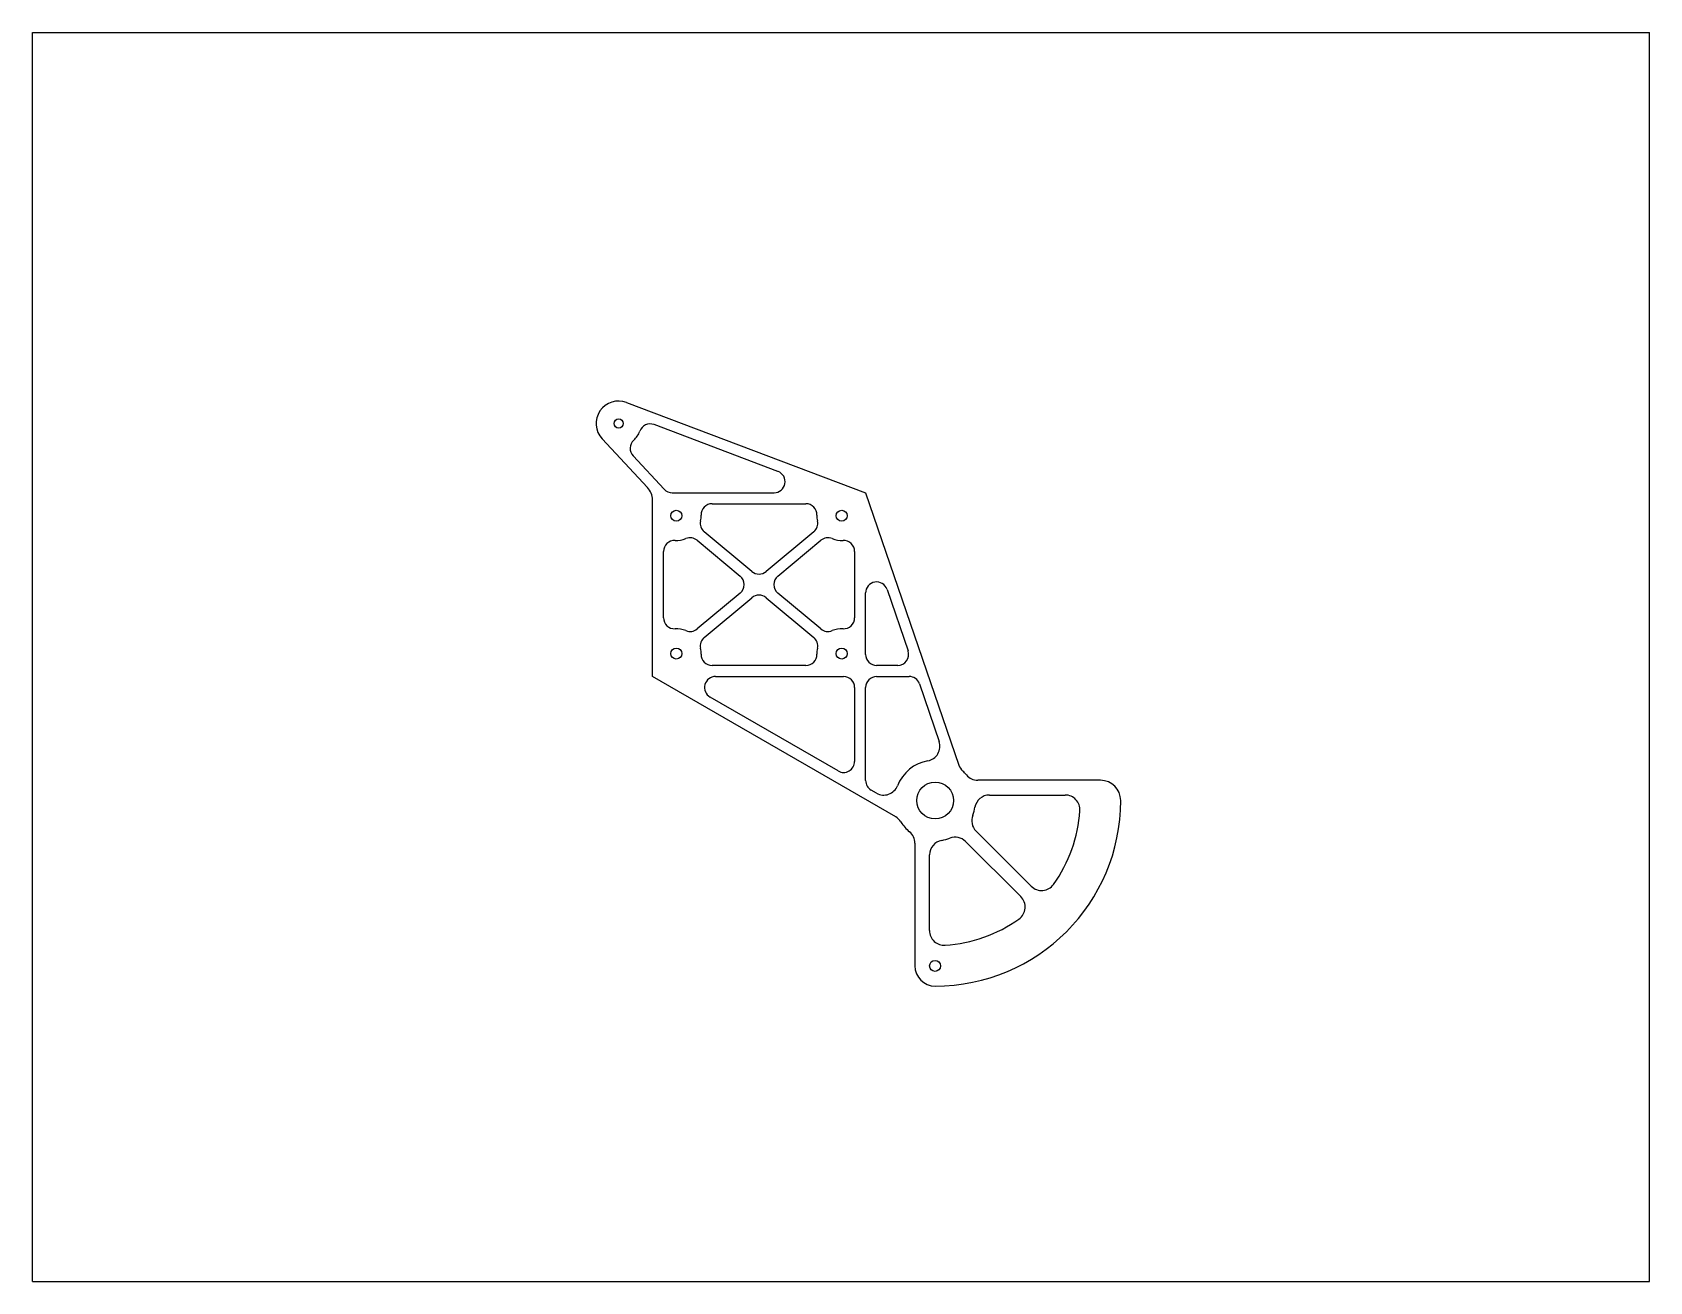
# Model space of a CAD drawing. Header units: inches. Extents: x 0 to 22, y 0 to 17.
import ezdxf

# ---------------------------------------------------------------- set-up
doc = ezdxf.new("R2010")
doc.units = ezdxf.units.IN
doc.header["$LTSCALE"] = 1.21
doc.header["$MEASUREMENT"] = 0
doc.layers.get('0').update_dxf_attribs({"linetype": 'CONTINUOUS'})
doc.layers.add('02___PRT_ALL_AXES', color=7, linetype='CONTINUOUS')

msp = doc.modelspace()

# ---------------------------------------------------------------- linework, layer by layer
at = {"color": 7, "linetype": 'CONTINUOUS'}
for p, q in [((0, 0), (0, 17)), ((0, 17), (22, 17)), ((22, 0), (22, 17)), ((8.083, 11.964), (11.335, 10.735)), ((10.143, 11.025), (8.457, 11.662)), ((8.368, 10.807), (7.751, 11.469)), ((8.172, 11.237), (8.595, 10.783)), ((8.435, 8.235), (8.435, 10.636)), ((8.705, 10.735), (10.09, 10.735)), ((9.247, 10.585), (10.523, 10.585)), ((11.335, 10.735), (12.604, 7.03)), ((9.789, 9.662), (9.14, 10.203)), ((10.63, 10.203), (9.981, 9.662)), ((8.585, 9.034), (8.585, 9.935)), ((9.044, 10.088), (9.629, 9.6)), ((10.14, 9.6), (10.726, 10.088)), ((11.185, 9.935), (11.185, 9.034)), ((9.629, 9.37), (9.044, 8.882)), ((9.14, 8.767), (9.789, 9.307)), ((9.981, 9.307), (10.63, 8.767)), ((10.726, 8.882), (10.14, 9.37)), ((11.335, 8.535), (11.335, 9.371)), ((11.627, 9.419), (11.913, 8.583)), ((10.523, 8.385), (9.247, 8.385)), ((11.771, 8.385), (11.485, 8.385)), ((11.744, 6.323), (8.435, 8.235)), ((9.294, 8.235), (11.035, 8.235)), ((11.485, 8.235), (11.925, 8.235)), ((10.96, 6.949), (9.219, 7.955)), ((11.185, 8.085), (11.185, 7.079)), ((11.335, 6.819), (11.335, 8.085)), ((12.067, 8.133), (12.335, 7.35)), ((14.53, 6.822), (12.86, 6.822)), ((11.481, 6.648), (11.41, 6.689)), ((13.019, 6.622), (14.05, 6.622)), ((12.005, 5.967), (12.005, 4.297)), ((12.695, 5.991), (13.446, 5.24)), ((13.588, 5.381), (12.837, 6.132)), ((12.205, 4.777), (12.205, 5.808)), ((0, 0), (22, 0))]:
    msp.add_line(p, q, dxfattribs=at)
for centre, radius in [((8.76, 10.422), 0.075), ((11.01, 10.422), 0.075), ((8.76, 8.547), 0.075), ((11.01, 8.547), 0.075), ((12.28, 6.547), 0.25)]:
    msp.add_circle(centre, radius, dxfattribs=at)
for centre, radius, start, end in [((7.975, 11.677), 0.306, 69.2917, 222.9754), ((8.404, 11.522), 0.15, 69.2917, 160.0766), ((8.282, 11.339), 0.15, 132.1905, 222.9754), ((7.975, 11.677), 0.306, 312.1905, 340.0766), ((10.09, 10.885), 0.15, 270, 69.2917), ((8.185, 10.636), 0.25, 0, 42.9754), ((8.705, 10.885), 0.15, 222.9754, 270), ((9.247, 10.435), 0.15, 90, 181.4693), ((10.523, 10.435), 0.15, 358.5307, 90), ((9.236, 10.318), 0.15, 167.6809, 230.1944), ((8.76, 10.422), 0.338, 347.6809, 1.4693), ((10.534, 10.318), 0.15, 309.8056, 12.3191), ((11.01, 10.422), 0.338, 178.5307, 192.3191), ((8.948, 9.973), 0.15, 50.1944, 112.708), ((10.822, 9.973), 0.15, 67.292, 129.8056), ((8.735, 9.935), 0.15, 87.0605, 180), ((8.76, 10.422), 0.338, 267.0605, 292.708), ((11.01, 10.422), 0.338, 247.292, 272.9395), ((11.035, 9.935), 0.15, 0, 92.9395), ((9.533, 9.485), 0.15, 309.8056, 50.1944), ((9.885, 9.778), 0.15, 230.1944, 309.8056), ((10.236, 9.485), 0.15, 129.8056, 230.1944), ((11.485, 9.371), 0.15, 18.902, 180), ((9.885, 9.192), 0.15, 50.1944, 129.8056), ((8.735, 9.034), 0.15, 180, 272.9395), ((11.035, 9.034), 0.15, 267.0605, 360), ((8.76, 8.547), 0.338, 67.292, 92.9395), ((8.948, 8.997), 0.15, 247.292, 309.8056), ((10.822, 8.997), 0.15, 230.1944, 292.708), ((11.01, 8.547), 0.338, 87.0605, 112.708), ((9.236, 8.651), 0.15, 129.8056, 192.3191), ((8.76, 8.547), 0.338, 358.5307, 12.3191), ((10.534, 8.651), 0.15, 347.6809, 50.1944), ((11.01, 8.547), 0.338, 167.6809, 181.4693), ((11.771, 8.535), 0.15, 270, 18.902), ((9.247, 8.535), 0.15, 178.5307, 270), ((10.523, 8.535), 0.15, 270, 1.4693), ((11.485, 8.535), 0.15, 180, 270), ((9.294, 8.085), 0.15, 90, 239.9805), ((11.035, 8.085), 0.15, 0, 90), ((11.485, 8.085), 0.15, 90, 180), ((11.925, 8.085), 0.15, 18.902, 90), ((12.146, 7.285), 0.2, 280.275, 18.902), ((11.035, 7.079), 0.15, 239.9805, 360), ((12.28, 6.547), 0.55, 100.275, 158.6075), ((12.793, 7.094), 0.2, 198.902, 226.8549), ((12.28, 6.547), 0.55, 39.2965, 46.8549), ((12.86, 7.022), 0.2, 219.2965, 270), ((14.53, 6.547), 0.275, 0, 90), ((11.485, 6.819), 0.15, 180, 239.9805), ((11.582, 6.821), 0.2, 239.9805, 338.6075), ((13.019, 6.422), 0.2, 90, 170.4059), ((14.05, 6.422), 0.2, 355.9617, 90), ((12.28, 6.547), 2.525, 270, 360), ((12.28, 6.547), 0.55, 338.5782, 350.4059), ((12.28, 6.547), 1.975, 324.7305, 355.9617), ((11.644, 6.15), 0.2, 32.0276, 59.9805), ((12.28, 6.547), 0.55, 212.0276, 230.7035), ((12.978, 6.273), 0.2, 158.5782, 225), ((11.805, 5.967), 0.2, 0, 50.7035), ((12.405, 5.808), 0.2, 99.5941, 180), ((12.28, 6.547), 0.55, 279.5941, 291.4218), ((12.554, 5.849), 0.2, 45, 111.4218), ((13.729, 5.522), 0.2, 225, 324.7305), ((13.305, 5.098), 0.2, 305.2695, 45), ((12.28, 6.547), 1.975, 274.0383, 305.2695), ((12.405, 4.777), 0.2, 180, 274.0383), ((12.28, 4.297), 0.275, 180, 270)]:
    msp.add_arc(centre, radius, start, end, dxfattribs=at)
at = {"layer": '02___PRT_ALL_AXES', "color": 7, "linetype": 'CONTINUOUS'}
for centre, radius in [((7.975, 11.677), 0.0625), ((12.28, 4.297), 0.075)]:
    msp.add_circle(centre, radius, dxfattribs=at)

doc.saveas('drawing.dxf')
